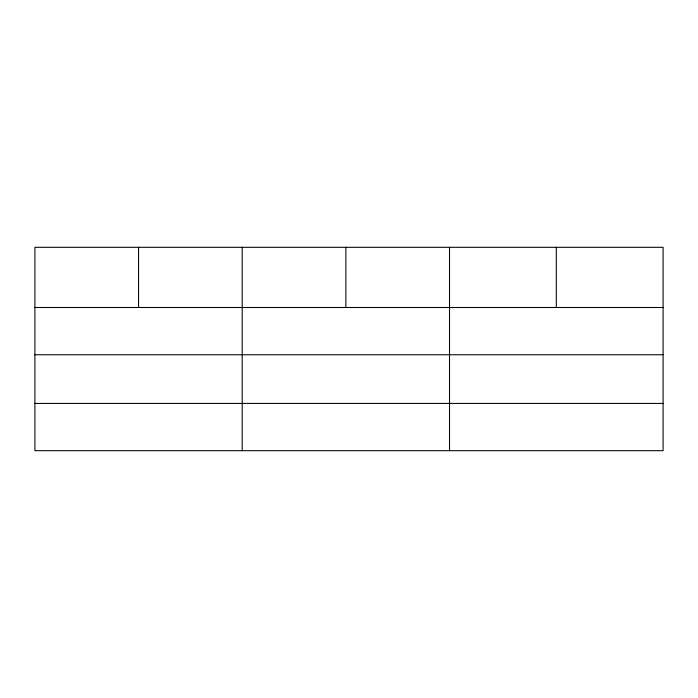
<?xml version="1.0" encoding="UTF-8"?>
<svg xmlns="http://www.w3.org/2000/svg" width="698" height="698" viewBox="0 0 698 698"><rect width="100%" height="100%" fill="white"/><g stroke="black" fill="none" stroke-linecap="round" stroke-linejoin="round"><path stroke-width="1.05" d="M663.1 354.75L663.1 247.31L34.9 247.31L34.9 450.69L663.1 450.69L663.1 354.75L34.9 354.75M34.9 307.495L663.1 307.495M34.9 403.435L663.1 403.435M556.306 247.31L556.306 307.495M449.512 247.31L449.512 450.69M345.859 247.31L345.859 307.495M242.206 247.31L242.206 450.69M138.553 247.31L138.553 307.495"/></g></svg>
